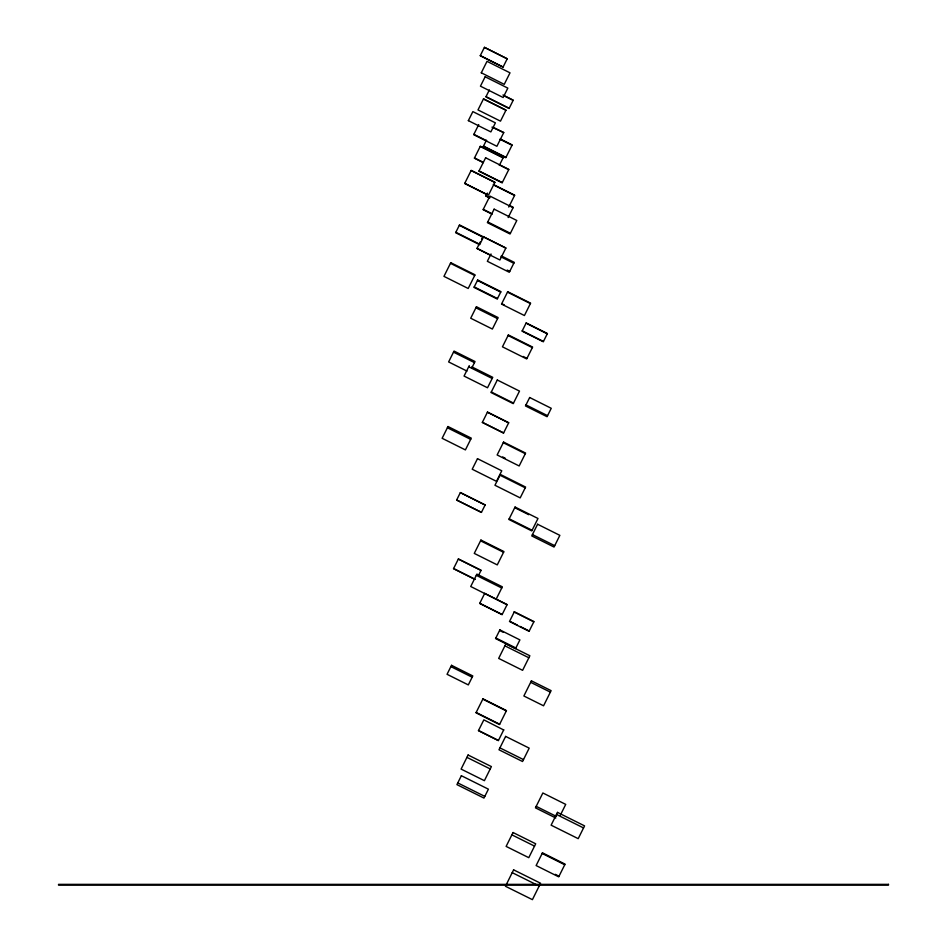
<?xml version="1.0" encoding="UTF-8"?>
<svg xmlns="http://www.w3.org/2000/svg" width="947" height="947" viewBox="0 0 947 947"><rect width="100%" height="100%" fill="white"/><g stroke="black" fill="none" stroke-linecap="round" stroke-linejoin="round"><path stroke-width="1.42" d="M469.274 365.601L464.054 376.066L487.516 387.773L492.748 377.32L471.878 366.903M471.961 367.637L475.015 361.529L454.051 351.065L448.629 361.932L466.966 371.094M496.157 599.191L502.336 586.82L476.897 574.131L470.718 586.501L507.047 604.754M560.269 815.331L565.726 804.394L542.856 792.982L535.446 807.85L555.771 817.995M484.414 47.35L480.247 55.707L503.058 67.107L507.237 58.761L484.414 47.35L507.19 58.844M481.265 72.86L487.018 61.342L510.007 72.824L504.242 84.354L481.289 72.801M483.479 98.938L477.986 109.923L500.49 121.145L505.982 110.183L483.479 98.938L505.97 110.207M489.362 89.929L485.894 96.878L509.095 108.479L513.25 100.157L502.94 94.996M478.709 124.625L473.689 134.687L496.891 146.288L503.745 132.592L493.434 127.431M486.415 140.263L483.301 146.477L505.793 157.723L512.209 144.903L500.3 138.949M503.745 132.592L491.967 127.135M499.306 165.453L503.212 157.64L480.354 146.205L474.364 158.185L483.254 162.624M489.694 197.911L485.906 196.017L487.385 193.081M485.906 196.017L489.836 197.615M480.247 241.923L476.957 248.505L499.909 259.975L505.911 247.972L482.958 236.501L481.561 239.283M483.538 236.928L479.845 244.302L455.838 232.299M508.764 207.073L514.706 195.177L493.269 184.452M508.148 217.561L513.274 207.322L509.403 205.381M491.02 253.962L487.35 261.301L509.297 272.274L514.257 262.355L501.342 255.903M456.643 500.028L460.372 492.558L485.148 504.94L481.419 512.41L456.643 500.028L481.443 512.351M478.602 575.255L481.1 570.26L458.407 558.919L453.506 568.709L474.944 579.422M503.768 729.806L498.359 740.625L478.436 730.67L483.846 719.85L503.686 729.971M504.917 645.842L528.864 657.763M530.675 682.325L550.373 692.15M499.921 747.87L523.49 759.601M466.93 757.363L490.226 768.94M556.457 814.444L583.541 827.938M457.78 782.92L484.805 796.38M511.877 834.84L534.534 846.109M512.209 872.661L539.163 886.037M480.283 55.613L503.094 67.024M504.124 95.86L513.144 100.37M486 96.653L509.202 108.254M500.099 139.339L512.007 145.293M473.855 134.332L486.758 140.783M483.503 146.087L505.994 157.332M480.224 146.454L503.082 157.889M500.975 165.796L508.717 169.667M474.494 157.936L483.372 162.375M479.052 170.934L502.277 182.546M471.121 170.555L494.831 182.416M494.381 185.387L514.552 195.473M464.74 183.316L488.451 195.165L494.914 182.25L471.204 170.389L464.657 183.481L487.054 194.68M513.096 207.665L489.907 196.076L483.1 209.689L492.12 214.2M483.278 209.334L491.008 213.205M487.741 221.941L510.421 233.27M505.828 248.126L459.52 224.924L455.625 232.713L479.644 244.717M459.319 225.339L483.325 237.342M500.88 256.826L513.795 263.278M477.028 248.351L491.055 255.37M507.178 270.061L509.758 271.351M450.464 263.337L474.707 275.459M507.485 292.138L530.391 303.596M477.442 280.478L500.703 292.114M474.222 286.929L497.483 298.554M501.732 303.644L504.278 304.922M527.29 323.85L547.259 333.841M475.903 307.811L497.577 318.63M522.235 330.834L543.46 341.441M508.089 335.534L532.332 347.644M523.146 356.451L526.97 358.368M453.506 352.154L474.471 362.618M468.694 366.749L492.168 378.469M525.987 404.89L547.567 415.662M491.292 391.999L513.511 403.102M487.421 412.241L508.646 422.859M482.39 422.303L503.615 432.921M503.271 442.711L525.301 453.72M447.386 427.76L470.659 439.372M502.644 456.939L505.225 458.23M499.98 475.216L525.218 487.823M514.742 507.699L528.746 514.695M460.349 492.629L485.113 505.011M509.19 518.814L532.107 530.261M532.439 534.57L554.705 545.673M480.567 540.82L503.555 552.302M458.312 559.097L481.005 570.449M476.305 575.326L501.744 588.016M453.601 568.52L475.039 579.244M514.209 612.046L533.812 621.848M479.774 603.275L502.182 614.473M510.93 621.859L517.464 625.127M520.081 626.441L529.231 631.01M499.602 630.477L503.354 632.347M495.849 637.97L515.866 647.973M450.89 666.605L472.162 677.223M482.804 699.17L506.314 710.925M476.152 712.464L499.673 724.218M478.519 730.504L498.442 740.459M536.191 806.347L556.516 816.492M542.158 853.472L564.755 864.765M555.262 874.33L559.038 876.212M468.102 755.008L461.106 769.094L484.402 780.671L491.398 766.585L468.102 755.008M513.605 869.843L505.461 886.274L532.415 899.65L540.559 883.231L513.605 869.843M468.351 120.636L490.866 131.905L495.388 122.861L472.861 111.616L468.339 120.66M448.002 426.529L442.131 438.295L465.403 449.908L471.275 438.141L448.002 426.529M451.53 665.315L447.055 674.3L468.315 684.906L472.802 675.933L451.53 665.315M537.588 524.247L531.764 535.931L554.031 547.035L559.855 535.351L537.588 524.247M505.899 643.842L498.667 658.402L522.614 670.322L529.858 655.762L505.899 643.842M461.367 775.711L456.928 784.625L483.964 798.084L488.403 789.171L461.367 775.711M531.421 680.834L523.869 695.986L543.566 705.799L551.118 690.647L531.421 680.834M505.627 736.399L498.974 749.775L522.543 761.506L529.195 748.13L505.627 736.399M513.037 832.52L506.124 846.405L528.781 857.674L535.694 843.789L513.037 832.52M557.475 812.384L551.118 825.18L578.203 838.663L584.571 825.879L557.475 812.384M485.148 76.778L480.449 86.177L503.141 97.505L507.841 88.118L485.148 76.778M485.622 157.782L478.91 171.206L502.147 182.83L508.859 169.395L485.622 157.782M450.784 262.698L443.954 276.37L468.197 288.48L475.027 274.808L450.784 262.698M494.133 209.157L487.385 222.663L510.054 233.992L516.813 220.485L494.133 209.157M477.679 280.016L473.985 287.391L497.246 299.027L500.939 291.64L477.679 280.016M476.436 306.733L470.706 318.228L492.381 329.047L498.11 317.565L476.436 306.733M507.699 291.712L501.519 304.082L524.425 315.529L530.616 303.158L507.699 291.712M508.373 334.954L502.443 346.827L526.686 358.937L532.616 347.076L508.373 334.954M497.293 379.996L491.031 392.532L513.238 403.635L519.501 391.099L497.293 379.996M526.201 322.903L522.081 331.154L543.294 341.772L547.425 333.51L526.201 322.903M487.492 412.087L482.307 422.457L503.544 433.075L508.728 422.705L487.492 412.087M477.489 458.668L472.21 469.227L496.488 481.348L501.756 470.801L477.489 458.668M503.579 442.083L497.139 454.962L519.169 465.971L525.609 453.092L503.579 442.083M529.669 397.515L525.467 405.932L547.046 416.704L551.249 408.299L529.669 397.515M500.371 474.447L494.961 485.266L520.199 497.885L525.609 487.054L500.371 474.447M480.934 540.062L474.269 553.403L497.27 564.897L503.934 551.556L480.934 540.062M515.073 507.036L508.859 519.477L531.776 530.924L537.991 518.483L515.073 507.036M484.722 593.367L479.679 603.452L502.088 614.662L507.13 604.565L484.722 593.367M499.886 629.885L495.553 638.562L515.57 648.565L519.903 639.888L499.886 629.885M514.351 611.774L509.486 621.492L529.089 631.294L533.954 621.575L514.351 611.774M482.97 698.827L475.986 712.795L499.507 724.55L506.479 710.593L482.97 698.827M542.477 852.821L536.12 865.558L558.706 876.851L565.075 864.114L542.477 852.821M888.464 884.368L58.536 884.368L58.536 885.125L888.464 885.125L888.464 884.368"/></g></svg>
